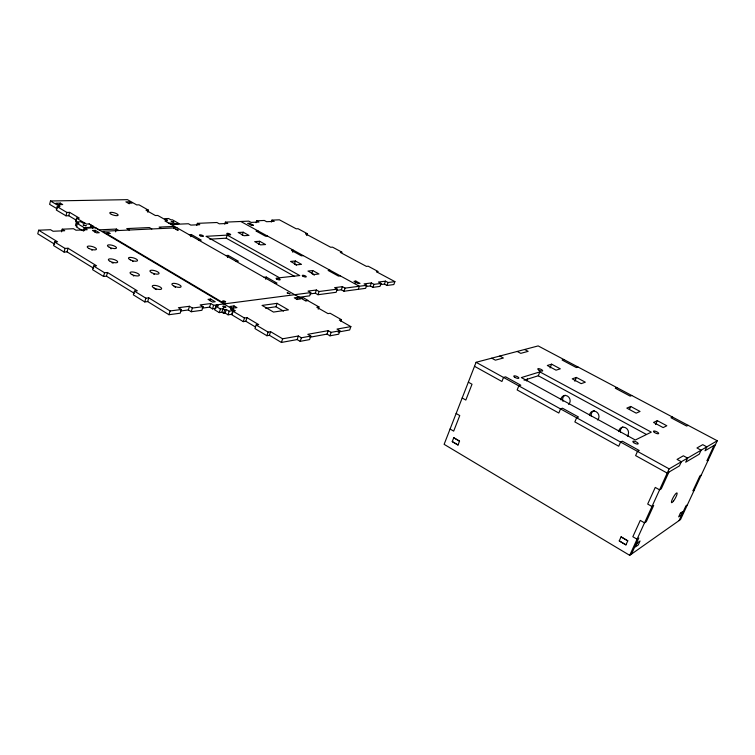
<?xml version="1.0" encoding="UTF-8"?>
<svg xmlns="http://www.w3.org/2000/svg" width="755" height="755" viewBox="0 0 755 755"><rect width="100%" height="100%" fill="white"/><g stroke="black" fill="none" stroke-linecap="round" stroke-linejoin="round"><path stroke-width="1.13" d="M61.485 231.832L62.184 229.199L64.722 230.737L53.067 231.256L50.528 229.709L38.675 230.218L37.75 233.795L54.615 244.195M147.801 212.23L148.395 210.154L139.043 204.841L136.674 204.898L127.453 199.66L50.491 200.99L49.613 204.331L57.21 208.852M50.491 200.99L59.975 206.634L57.22 206.691L56.332 210.05L65.987 215.807L68.743 215.722L76.453 220.318M59.739 205.351L60.315 203.133L62.703 204.548L58.333 204.633L55.946 203.218L60.315 203.133M68.743 215.722L69.62 212.363L79.284 218.091L76.538 218.186L75.632 221.574M38.675 230.218L57.559 241.817L54.558 241.977L53.605 245.592L64.071 252.057L67.063 251.868L93.582 268.223M65.987 215.807L66.884 212.438L69.62 212.363M64.071 252.057L65.043 248.433L68.035 248.253L96.564 265.779L93.611 266.015L92.591 269.686L103.529 276.443L106.474 276.179L134.267 293.308M67.063 251.868L68.035 248.253M84.928 223.169L83.286 223.235L80.813 221.762L76.397 221.923L75.481 225.339L77.133 226.321M76.397 221.923L78.879 223.404L77.218 223.471L76.293 226.887L82.276 230.473M83.267 231.068L84.201 227.642L91.893 227.312L90.392 226.424L93.12 226.311L92.497 228.576M83.975 230.803L84.673 228.227L95.574 227.755L235.334 310.739L232.785 311.098L231.643 314.684L243.299 321.639L245.847 321.252L255.549 327.038M94.752 232.04L95.224 230.332L99.254 232.729L96.527 232.861L92.487 230.464L95.224 230.332M115.609 231.842L116.393 229.058L118.884 230.52M103.529 276.443L104.567 272.753L107.512 272.498L137.325 290.817L134.418 291.128L133.342 294.856L144.781 301.925L147.669 301.575L168.969 314.712L180.209 313.212L181.342 309.493L178.416 307.71L189.467 306.285L192.374 308.049L203.057 306.653L201.925 310.296L191.251 311.73L188.344 309.965L180.605 310.984M106.474 276.179L107.512 272.498M129.133 203.859L129.718 201.783L132.031 203.104L128.199 203.18L125.877 201.859L129.718 201.783M144.781 301.925L145.875 298.178L148.773 297.848L170.102 310.956L181.342 309.493M147.669 301.575L148.773 297.848M173.924 228.529L174.547 226.415L159.116 227.113L161.561 228.52M190.722 236.645L191.355 234.531L201.245 240.137L198.942 240.279M168.969 314.712L170.102 310.956M196.753 225.405L197.376 223.357L216.93 222.508L219.29 223.82L227.727 223.442L225.368 222.149L224.754 224.141M188.344 309.965L189.467 306.285M191.251 311.73L192.374 308.049M209.767 239.184L226.236 238.184L227.189 235.116L299.754 275.556L279.492 277.764L206.03 236.324L227.189 235.116M210.088 300.82L210.645 299.037L215.203 301.745L212.608 302.075L208.05 299.357L210.645 299.037M202.217 308.134L209.616 307.153L210.739 303.557L213.618 305.275L310.786 292.6L309.692 295.837L298.206 297.385M227.444 257.531L228.114 255.388L238.391 261.221L236.136 261.409M209.616 307.153L212.485 308.88L213.618 305.275M215.836 307.568L216.685 304.878L218.403 305.907L215.807 306.247L214.684 309.852L219.299 312.617L221.894 312.259L223.622 313.297L225.169 313.08L228.067 314.816L232.162 314.231M242.251 235.22L243.204 232.219L248.99 235.409L243.988 235.702L238.184 232.493L243.204 232.219M219.299 312.617L220.432 309.012L223.027 308.663L224.763 309.701L226.311 309.484L229.209 311.211L233.304 310.645L232.446 313.334M221.894 312.259L223.027 308.663M223.622 313.297L224.763 309.701M225.169 313.08L226.311 309.484M256.039 222.725L256.653 220.8L264.316 220.46L266.619 221.706L274.225 221.366L271.932 220.139L271.328 222.027M228.067 314.816L229.209 311.211M231.37 310.503L231.936 308.719L230.407 308.927L233.304 310.645M233.201 308.578L234.05 305.917L236.919 307.615L232.88 308.163L230.001 306.454L234.05 305.917M258.701 244.318L259.663 241.289L265.552 244.535L260.598 244.884L254.699 241.619L259.663 241.289M245.847 321.252L246.989 317.666L258.663 324.593L256.153 324.99L254.973 328.604L266.911 335.73L269.412 335.295L281.417 342.449L297.159 339.571L300.169 341.345L309.569 339.599L310.777 336.06L307.785 334.314L328.217 330.652L331.171 332.351L339.929 330.766L338.731 334.182L329.973 335.815L327.028 334.106L309.984 337.221M243.299 321.639L244.46 318.034L246.989 317.666M265.618 279.237L266.317 277.066L277 283.125L274.801 283.38M269.412 335.295L270.601 331.681L282.625 338.806L298.367 335.994L301.387 337.768L310.777 336.06M292.742 252.227L293.402 250.226L291.439 250.386L301.32 255.794L303.274 255.624M265.562 308.229L275.971 306.757L277.094 303.34L288.41 309.88L273.489 312.07L262.06 305.416L277.094 303.34M266.911 335.73L268.11 332.096L270.601 331.681M295.413 260.994L290.552 261.438L296.668 264.826L301.509 264.363L295.413 260.994L294.393 264.061L296.432 265.184M306.7 235.569L307.323 233.682L298.036 228.718L296.205 228.812L279.388 219.809L271.932 220.139M281.417 342.449L282.625 338.806M297.064 299.575L297.8 297.366L300.565 298.942L297.064 299.414L294.299 297.838L297.8 297.366M311.73 273.65L312.768 270.564L318.969 273.989L314.193 274.509L307.964 271.064L312.768 270.564M297.159 339.571L298.367 335.994M315.326 293.214L316.411 290.005L319.11 291.505L337.259 289.146L336.173 292.289L318.015 294.724L315.326 293.214L310.116 293.903M300.169 341.345L301.387 337.768M318.015 294.724L319.11 291.505M318.223 309.163L318.978 306.945L307.842 300.632L305.681 300.934L164.949 220.96L167.289 220.866L157.748 215.458L155.388 215.534L146.036 210.22L148.395 210.154M341.354 289.778L342.43 286.664L345.073 288.117L366.704 285.296L365.637 288.334L343.997 291.241L341.354 289.778L336.872 290.364M327.028 334.106L328.217 330.652M343.997 291.241L345.073 288.117M329.973 335.815L331.171 332.351M340.92 321.404L341.505 319.724L330.124 313.268L327.991 313.608L316.836 307.266L318.978 306.945M355.143 283.125L355.85 281.096L360.003 283.361L358.144 283.597L353.991 281.332L355.85 281.096M358.266 289.325L359.342 286.258L240.798 221.479M341.505 319.724L339.391 320.082L350.858 326.604L349.678 329.963L338.117 332.077M370.327 285.956L371.384 282.946L373.97 284.352L381.039 283.427L379.973 286.409L372.913 287.362L370.327 285.956L366.166 286.504M372.913 287.362L373.97 284.352M384.437 284.097L385.494 281.143L388.051 282.512L394.903 281.624L393.846 284.55L386.994 285.475L384.437 284.097L380.416 284.626M386.994 285.475L388.051 282.512M476.084 362.296L444.119 444.336L629.708 555.34L680.519 519.572L717.25 440.76L538.164 345.913L476.084 362.296L669.147 468.874L717.25 440.76M452.245 441.59L453.764 437.73L459.531 441.156L458.002 445.016L452.245 441.59L458.011 445.016M526.584 380.964L527.424 378.887M524.093 380.199L538.287 375.773L539.863 371.904L651.291 432.143L635.314 440.005L521.337 377.575L539.863 371.904M550.074 367.949L551.622 364.184L560.323 368.836L556.039 370.167L547.29 365.477L551.622 364.184M574.838 381.237L576.424 377.443L585.323 382.19L581.171 383.644L572.224 378.85L576.424 377.443M629.453 409.352L630.718 406.464L640.042 411.447L636.191 413.145L626.82 408.115L630.718 406.464M655.557 424.546L657.294 420.667L666.835 425.763L663.135 427.585L653.547 422.441L657.294 420.667M619.251 540.91L621.082 536.862L627.783 540.825L625.933 544.884L619.251 540.91L625.942 544.874M629.708 555.34L669.147 468.874M631.463 554.113L638.805 538.032L637.06 539.221L632.841 536.73L640.268 520.393L644.525 522.866L646.252 521.724L653.688 505.435L651.98 506.52L647.686 504.066L655.255 487.419L659.587 489.853L661.267 488.815L668.892 472.12M679.085 520.582L685.955 505.822L687.38 504.85M714.088 445.412L706.973 460.692L708.36 459.842M694.336 489.919L692.93 490.854L699.885 475.914L701.282 475.027M715.457 444.61L705.019 450.773L706.84 446.847L702.745 444.657L696.95 447.979L701.093 450.207L699.253 454.189L685.719 462.183L687.597 458.096L683.36 455.793L677.056 459.408L681.34 461.749L679.443 465.882L667.222 473.111L635.616 455.595L637.484 451.396L639.23 450.499L622.346 441.194L620.563 442.052L618.722 446.233L574.857 421.922L576.612 417.789L578.509 417.024L562.475 408.191L560.54 408.927L558.823 413.032L517.156 389.939L518.798 385.88L520.837 385.229L505.595 376.839L503.528 377.453L501.924 381.492L474.517 366.307M688.069 425.31L686.644 426.046L670.978 417.741L672.441 417.034M631.765 395.488L630.198 396.12L615.259 388.202L616.854 387.589M578.028 367.034L576.348 367.572L562.079 360.003L563.796 359.493M350.858 326.604L336.994 329.086L339.929 330.766M305.7 300.603L307.832 300.301L303.463 297.819L301.32 298.112L299.678 297.187M212.485 308.88L215.911 308.418M210.739 303.557L200.169 304.916L203.057 306.653M316.411 290.005L308.078 291.071L310.786 292.6M342.43 286.664L334.597 287.664L337.259 289.146M371.384 282.946L364.099 283.88L366.704 285.296M385.494 281.143L378.463 282.04L381.039 283.427M340.307 275.858L338.41 276.075L328.161 270.469L330.067 270.271M264.099 277.302L266.317 277.066M225.849 255.567L228.114 255.388M267.553 236.098L265.552 236.221L256.011 231.002L258.021 230.898M307.323 233.682L305.511 233.786L330.718 247.281L332.511 247.14L342.119 252.274L340.335 252.425L366.43 266.392L368.176 266.204L378.123 271.517L376.396 271.715L394.903 281.624M189.043 234.654L191.355 234.531M176.972 227.793L102.671 231.275L224.905 303.803M116.393 229.058L99.075 229.841L89.156 223.952L86.419 224.056L76.538 218.186M62.184 229.199L73.49 228.718L76.01 230.228L87.184 229.728L84.673 228.227M171.159 224.49L188.42 223.744L190.817 225.094L199.764 224.697L197.376 223.357M225.368 222.149L248.773 221.139L251.094 222.395L258.965 222.046L256.653 220.8M168.79 223.15L171.13 223.055L172.574 223.876L179.058 223.593L172.357 219.799L170.97 219.856L168.582 218.506L164.864 218.648L167.251 219.998L165.845 220.054M524.649 349.48L528.16 351.358L520.742 353.349L517.194 351.452M538.287 375.773L646.422 434.465M499.772 356.049L503.387 358.012L495.374 360.163L491.731 358.172M312.617 274.141L314.382 275.113M226.236 238.184L294.62 276.424M468.345 382.172L472.017 384.238L465.826 400.056L462.183 397.979M151.84 228.973L149.386 227.557L126.774 228.586L129.256 230.03M275.971 306.757L283.502 311.117M456.143 413.476L459.757 415.58L453.68 431.133L450.084 429.01M453.755 437.74L459.521 441.156M621.082 536.871L627.773 540.835M89.147 223.952L93.12 226.311M57.22 206.691L66.884 212.438M232.785 311.098L244.46 318.034M256.153 324.99L268.11 332.096M77.218 223.471L84.201 227.642M215.807 306.247L220.432 309.012M54.558 241.977L65.043 248.433M93.611 266.015L104.567 272.753M134.418 291.128L145.875 298.178M110.721 248.631A4.69 1.463 15.5 0 1 111.287 248.773M132.484 261.4A4.728 1.501 15.7 0 1 133.05 261.57M153.595 274.159A4.766 1.538 16.1 0 1 154.454 274.414M174.915 287.155A4.804 1.585 16.4 0 1 175.49 287.296M91.808 250.216A4.794 1.51 15.1 0 1 92.091 250.311M112.023 262.787A4.832 1.557 15.4 0 1 113.184 263.118M133.305 275.82A4.87 1.595 15.7 0 1 133.89 275.971M155.105 289.184A4.907 1.642 16 0 1 156.578 289.561M560.908 399.867A5.049 4.539 65.6 0 1 567.515 396.101A5.049 4.539 65.6 0 1 568.6 404.397M589.495 415.533A5.134 4.643 61.7 0 1 596.148 411.702A5.134 4.643 61.7 0 1 597.601 419.978M618.817 431.596A5.228 4.738 57.4 0 1 625.508 427.698A5.228 4.738 57.4 0 1 627.339 435.946M591.335 416.42A5.115 4.634 61.6 0 1 594.562 410.531M620.506 432.134A5.209 4.728 57.3 0 1 622.799 426.915M628.462 435.597A5.209 4.728 57.3 0 1 627.981 435.946M563.003 401.386A5.04 4.53 65.5 0 1 562.89 401.094M562.73 400.49A5.04 4.53 65.5 0 1 565.136 395.214M289.882 293.695L287.07 292.855L289.863 293.78M109.975 233.38L107.031 232.615L109.975 233.38M178.095 230.058L175.396 229.265L178.095 230.058M173.801 222.196L171.159 221.385L173.773 222.263M86.051 225.773L83.088 224.99L86.051 225.736M637.295 542.902L635.455 546.931L638.202 545.016L640.042 541.005L637.295 542.902M680.387 513.145L678.651 516.873L680.972 515.259L682.709 511.541L680.387 513.145M253.482 225.32L251.49 225.415L247.744 223.376L249.745 223.282L253.482 225.32M131.965 274.593A4.879 1.585 15.7 0 0 139.411 275.292A4.879 1.585 15.7 0 0 132.795 271.979A4.879 1.585 15.7 0 0 131.965 274.593M110.23 261.4A4.841 1.538 15.4 0 0 117.686 262.145A4.841 1.538 15.4 0 0 111.193 258.899A4.841 1.538 15.4 0 0 110.23 261.4M153.982 287.985A4.917 1.633 16.1 0 0 161.627 288.863A4.917 1.633 16.1 0 0 155.19 285.409A4.917 1.633 16.1 0 0 153.982 287.985M89.005 248.508A4.804 1.501 15.2 0 0 96.461 249.301A4.804 1.501 15.2 0 0 90.081 246.111A4.804 1.501 15.2 0 0 89.005 248.508M109.258 247.244A4.69 1.444 15.5 0 0 116.487 248.027A4.69 1.444 15.5 0 0 110.202 244.903A4.69 1.444 15.5 0 0 109.258 247.244M130.313 259.871A4.728 1.491 15.8 0 0 137.542 260.617A4.728 1.491 15.8 0 0 131.134 257.427A4.728 1.491 15.8 0 0 130.313 259.871M151.632 272.678A4.766 1.529 16.1 0 0 159.05 273.584A4.766 1.529 16.1 0 0 152.821 270.271A4.766 1.529 16.1 0 0 151.632 272.678M173.678 285.909A4.804 1.567 16.4 0 0 181.096 286.768A4.804 1.567 16.4 0 0 174.745 283.389A4.804 1.567 16.4 0 0 173.678 285.909M111.372 214.345A4.341 1.236 15.8 0 0 118.11 215.251A4.341 1.236 15.8 0 0 112.391 212.41A4.341 1.236 15.8 0 0 111.372 214.345M276.925 279.208A2.161 0.651 18.1 0 0 280.19 279.69A2.161 0.651 18.1 0 0 277.302 278.151A2.161 0.651 18.1 0 0 276.925 279.208M200.283 235.805A2.095 0.595 17 0 0 203.454 236.258A2.095 0.595 17 0 0 200.641 234.833A2.095 0.595 17 0 0 200.283 235.805M303.038 276.264A2.086 0.613 18.5 0 0 306.247 276.83A2.086 0.613 18.5 0 0 303.538 275.311A2.086 0.613 18.5 0 0 303.038 276.264M227.519 234.22A2.029 0.566 17.4 0 0 230.643 234.739A2.029 0.566 17.4 0 0 228.001 233.342A2.029 0.566 17.4 0 0 227.519 234.22M633.747 442.656A2.945 0.925 24.2 0 0 638.183 443.846A2.945 0.925 24.2 0 0 634.615 441.298A2.945 0.925 24.2 0 0 633.747 442.656M514.693 377.236A2.746 0.849 22 0 0 518.845 378.17A2.746 0.849 22 0 0 515.401 375.943A2.746 0.849 22 0 0 514.693 377.236M654.396 432.417A2.841 0.849 24.2 0 0 658.643 433.568A2.841 0.849 24.2 0 0 655.161 431.152A2.841 0.849 24.2 0 0 654.396 432.417M538.702 369.969A2.642 0.783 22.2 0 0 542.666 370.875A2.642 0.783 22.2 0 0 539.297 368.742A2.642 0.783 22.2 0 0 538.702 369.969M673.602 500.905A5.549 1.104 -60.9 0 0 677.027 492.968A5.549 1.104 -60.9 0 0 672.214 499.451A5.549 1.104 -60.9 0 0 673.602 500.905M223.348 306.964A1.604 0.538 17.2 0 0 225.849 307.304A1.604 0.538 17.2 0 0 223.773 306.124A1.604 0.538 17.2 0 0 223.348 306.964M223.187 301.679A1.585 0.529 17.2 0 0 225.66 302.019A1.585 0.529 17.2 0 0 223.612 300.858A1.585 0.529 17.2 0 0 223.187 301.679"/></g></svg>
